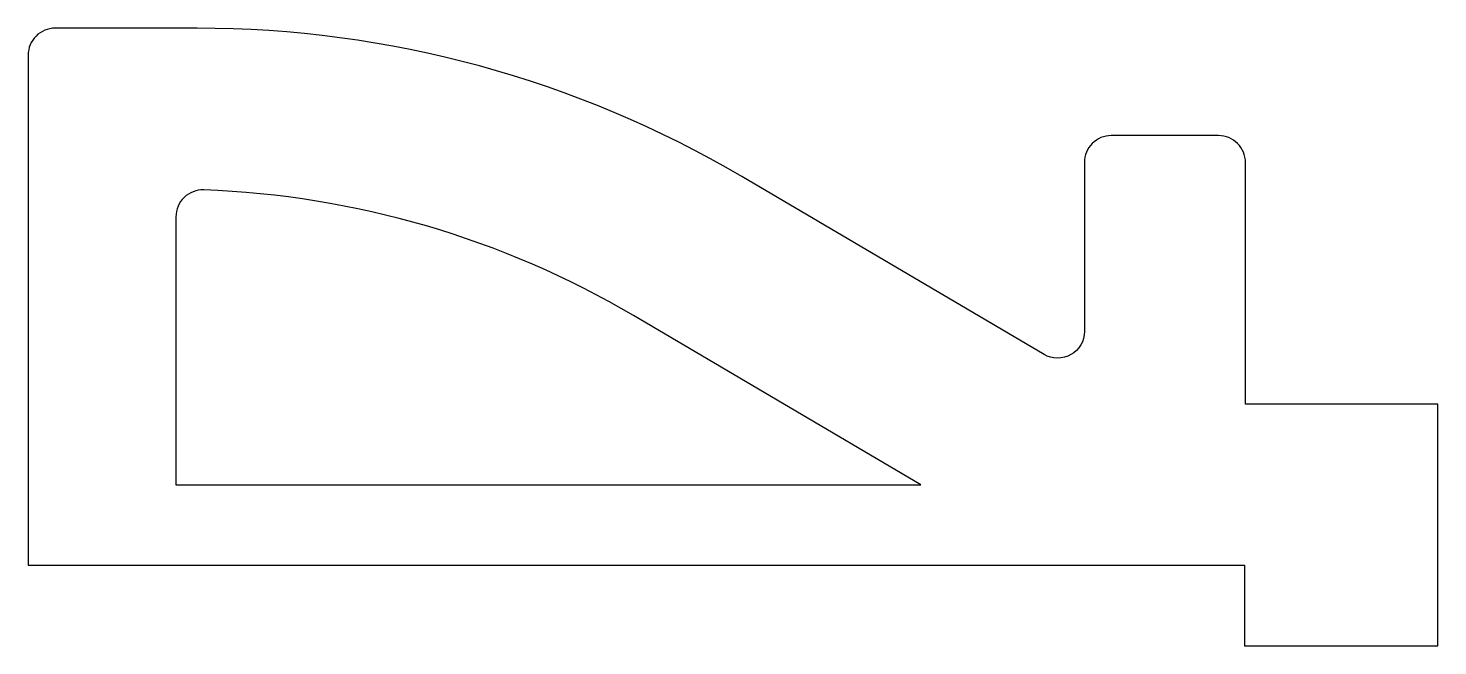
# Model space of a CAD drawing. Extents: x 413.3 to 439.6, y 576.4 to 587.9.
import ezdxf

# ---------------------------------------------------------------- set-up
doc = ezdxf.new("R2010")
doc.units = 0
doc.layers.add('4', color=7, linetype='CONTINUOUS')

msp = doc.modelspace()

# ---------------------------------------------------------------- linework, layer by layer
at = {"layer": '4', "color": 0}
for points in [[(439.551, 576.435), (439.551, 580.935), (435.968, 580.935), (435.968, 585.435, 0.414214), (435.468, 585.935), (433.468, 585.935, 0.414214), (432.968, 585.435), (432.968, 582.29, -0.580113), (432.215, 581.859), (426.585, 585.172, 0.133759), (416.442, 587.935), (413.791, 587.935, 0.414214), (413.291, 587.435), (413.291, 577.935), (435.951, 577.935), (435.951, 576.435)], [(424.565, 582.586, 0.124522), (416.561, 584.923, 0.424898), (416.043, 584.424), (416.043, 579.435), (429.921, 579.435)]]:
    msp.add_lwpolyline(points, format="xyb", close=True, dxfattribs=at)

doc.saveas('drawing.dxf')
